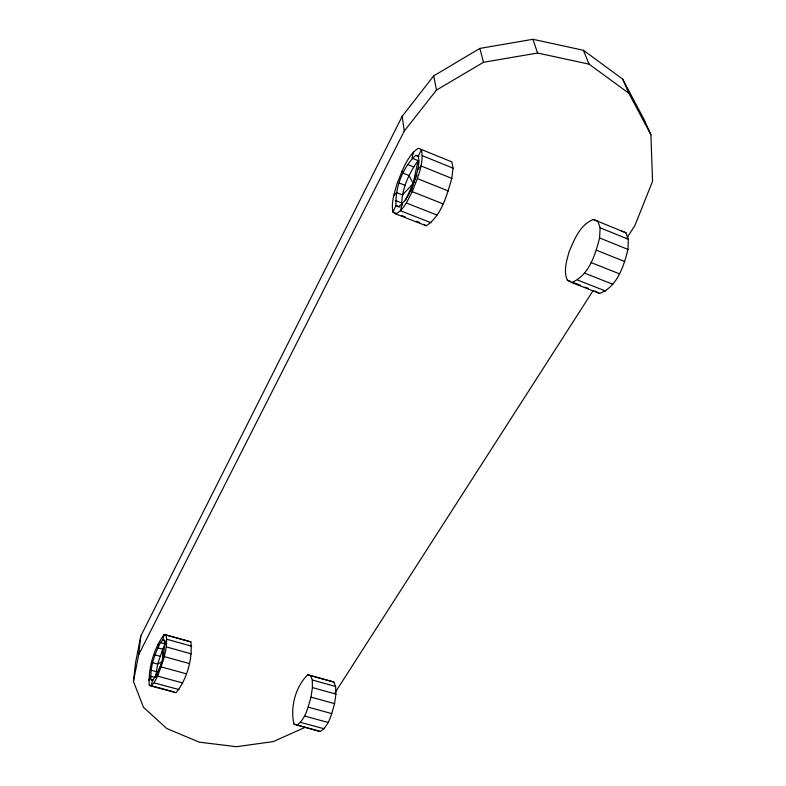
<?xml version="1.0" encoding="UTF-8"?>
<svg xmlns="http://www.w3.org/2000/svg" width="786" height="786" viewBox="0 0 786 786"><rect width="100%" height="100%" fill="white"/><g stroke="black" fill="none" stroke-linecap="round" stroke-linejoin="round"><path stroke-width="1.18" d="M162.663 659.002L162.673 649.207L165.404 643.97L160.482 642.594C154.813 653.981 149.89 666.901 151.04 679.782L152.543 680.401C160.865 669.318 165.237 654.178 164.343 640.354L162.79 639.961L160.482 642.594M157.613 672.629L157.593 676.137L154.056 682.847L151.118 686.011L149.222 685.186C148.338 667.628 153.801 648.676 164.186 634.469L190.89 641.887C192.639 659.356 187.039 678.996 176.054 692.721L151.118 686.011L152.543 680.401M157.79 644.54L157.77 647.841L162.673 649.207L157.652 664.082L155.51 677.532L150.568 676.186L148.623 680.578M627.975 249.408L628.328 239.258L625.921 232.754L593.332 219.481C580.009 224.708 574.301 239.573 569.084 251.805C566.578 260.932 563.336 270.993 567.325 280.189L571.599 282.528L599.541 293.433C617.187 287.116 623.838 266.051 627.975 249.408L599.6 237.962L600.101 227.802L597.871 221.328L593.332 219.481M182.735 682.965L157.593 676.137C162.358 663.089 168.194 649.059 166.17 634.941M304.762 727.502L273.282 741.601L236.458 746.7L199.251 742.171L166.691 728.494L143.484 707.302L133.433 681.383L138.749 654.483L140.782 636.08L402.157 116.357L433.705 75.869L479.853 48.418L532.898 39.3L583.428 50.284L622.64 79.081L644.392 120.111L650.906 134.75L652.567 181.281L634.892 225.553L626.933 237.952M133.433 681.383L135.516 662.922L140.782 636.08M451.822 178.373L453.041 168.145L451.822 161.887L418.221 148.21C406.696 156.404 402.324 171.004 397.107 183.502C394.543 192.767 390.927 202.415 392.971 212.132L395.889 213.969L426.169 225.788C441.732 215.59 446.762 195.272 451.822 178.373L421.021 165.944L417.965 169.275C413.888 182.588 410.046 198.298 398.286 206.895L395.977 205.5C395.142 187.569 402.53 167.516 415.814 155.304L418.85 156.532M417.965 169.275L419.046 161.258L418.28 156.365L421.394 149.497C424.283 164.038 417.287 178.353 412.277 191.666C407.816 199.624 404.358 209.371 395.889 213.969M334.581 703.637L335.907 694.107L335.642 686.522L333.834 682.032L307.729 674.781C295.457 686.836 289.955 707.488 294.013 724.152L320.236 731.52C329.422 725.507 331.682 713.501 334.581 703.637L311.001 697.123L312.425 687.563L312.288 679.978L310.627 675.508M401.764 205.853C401.371 189.642 408.749 173.598 418.093 160.599L412.06 158.163L413.416 151.914M411.864 189.347L418.093 160.599M401.97 204.37L400.565 210.795L431.092 222.743M571.599 282.528C588.989 275.621 595.307 254.625 599.6 237.962M296.833 725.213C305.833 718.944 308.043 707.007 311.001 697.123M164.903 643.783L166.897 639.273L191.774 646.239M155.51 677.532L161.71 663.59M405.556 200.135L417.042 174.954M138.749 654.483L404.269 131.066L436.456 90.085L483.508 62.281L537.565 53.026L589.019 64.128L628.879 93.259L650.906 134.75M335.062 692.692L593.096 290.663M393.658 195.645L396.498 192.57L402.491 194.938L414.694 181.861M151.413 663.453L152.749 662.736L157.652 664.082L162.663 661.448M162.771 657.351L164.186 656.585L189.318 663.531M190.89 641.887L164.186 634.469L162.79 639.961L164.765 640.511M333.834 682.032L307.729 674.781M154.056 682.847L179.12 689.617M300.527 722.383L324.048 728.74M149.222 685.186L173.991 691.857M294.013 724.152L320.236 731.52M304.536 716.036L328.135 722.452M151.04 679.782L153.034 680.322M151.167 670.203L156.09 671.549M161.159 666.892L186.331 673.789M308.22 707.145L331.839 713.619M155.058 654.905L159.961 656.261M166.2 646.878L191.224 653.844M312.425 687.563L335.907 694.107M312.288 679.978L335.642 686.522M396.311 213.438L392.971 212.132L395.977 205.5L400.015 207.082M401.872 215.61L405.212 216.907M416.334 221.249L419.675 222.556M567.325 280.189L570.646 281.486M572.866 282.351L580.638 285.387M585.079 287.116L588.4 288.413M577.612 280.071L605.751 291.085M584.47 273.096L612.775 284.237M406.333 202.984L437.045 215.079M395.358 200.459L401.371 202.827M399.209 183L405.183 185.378M443.127 203.898L412.277 191.666L411.137 189.357M591.101 262.593L619.515 273.862M417.464 178.619L448.334 190.969M596.436 250.223L624.87 261.6M407.59 164.441L413.593 166.858M422.396 155.707L453.041 168.145M600.101 227.802L628.328 239.258M621.176 230.819L625.921 232.754M415.814 155.304L418.28 156.365M595.061 291.017L599.541 293.433M423.801 224.344L426.169 225.788M413.122 183.541L409.074 175.543L403.09 173.146L402.029 171.004M622.64 79.081L628.879 93.259M583.428 50.284L589.019 64.128M532.898 39.3L537.565 53.026M479.853 48.418L483.508 62.281M433.705 75.869L436.456 90.085M402.157 116.357L404.269 131.066"/></g></svg>
